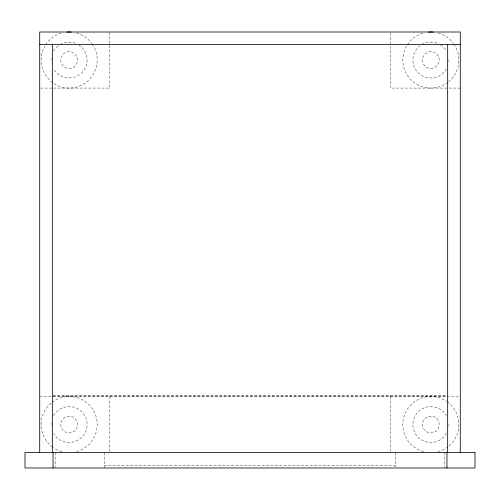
<?xml version="1.0" encoding="UTF-8"?>
<svg xmlns="http://www.w3.org/2000/svg" width="500" height="500" viewBox="0 0 500 500"><rect width="100%" height="100%" fill="white"/><g stroke="black" fill="none" stroke-linecap="round" stroke-linejoin="round"><path stroke-width="0.38" stroke-dasharray="2.5 1.88" d="M40.5 88.081L109.812 88.081L109.812 32.006M460.281 88.081L390.188 88.081L390.188 32.788M53.119 395.656L446.962 395.656M53.119 396.075L447.244 396.075M39.719 396.494L459.5 396.494M104.206 465.188L395.794 465.188M448.781 60.044L448.956 61.356M448.781 424.531L448.956 425.838M51.044 58.738L51.219 60.044M51.044 423.225L51.219 424.531M444.862 452.569L444.862 467.219M395.794 452.569L395.794 467.219M390.188 396.494L390.188 452.569M109.812 396.494L109.812 451.794M104.206 452.569L104.206 467.994M55.138 452.569L55.138 467.219M447.319 401.85A28.038 28.038 0 0 1 448.488 446.319M447.906 446.775A28.038 28.038 0 0 1 438.1 451.613M423.587 451.613A28.038 28.038 0 0 1 405.375 412.8A28.038 28.038 0 0 1 446.719 401.425M446.375 433.5A17.938 17.938 0 0 1 419.306 438.275A17.938 17.938 0 0 1 419.306 410.788A17.938 17.938 0 0 1 446.375 415.562M453.95 44.175A28.038 28.038 0 0 1 448.488 81.831M447.906 82.287A28.038 28.038 0 0 1 406.562 46.025M407.325 44.781A28.038 28.038 0 0 1 422.881 33.163M438.1 32.962A28.038 28.038 0 0 1 453.525 43.569M446.375 69.019A17.938 17.938 0 0 1 419.012 73.537A17.938 17.938 0 0 1 419.919 45.812M421.869 44.513A17.938 17.938 0 0 1 438.425 43.788M440.475 44.913A17.938 17.938 0 0 1 446.375 51.075M52.094 402.287A28.038 28.038 0 0 1 94.306 412.131A28.038 28.038 0 0 1 76.413 451.613M61.9 451.613A28.038 28.038 0 0 1 53.281 447.644M52.681 447.219A28.038 28.038 0 0 1 51.513 402.744M53.625 415.562A17.938 17.938 0 0 1 80.694 410.788A17.938 17.938 0 0 1 80.694 438.275A17.938 17.938 0 0 1 53.625 433.5M92.269 44.175A28.038 28.038 0 0 1 53.281 83.156M52.681 82.731A28.038 28.038 0 0 1 44.875 46.025M45.637 44.781A28.038 28.038 0 0 1 61.2 33.163M76.413 32.962A28.038 28.038 0 0 1 91.844 43.569M78.794 44.913A17.938 17.938 0 0 1 81.569 73.006A17.938 17.938 0 0 1 53.625 69.019M53.625 51.075A17.938 17.938 0 0 1 58.238 45.812M60.188 44.513A17.938 17.938 0 0 1 76.744 43.788M69.362 51.638L67.175 51.875A8.413 8.413 0 0 0 68.956 68.456L71.137 68.219A8.413 8.413 0 0 0 69.362 51.638M431.044 51.638L428.862 51.875A8.413 8.413 0 0 0 430.637 68.456L432.825 68.219A8.413 8.413 0 0 0 431.044 51.638M69.362 416.125L67.175 416.356A8.413 8.413 0 0 0 68.956 432.944L71.137 432.706A8.413 8.413 0 0 0 69.362 416.125M431.044 416.125L428.862 416.356A8.413 8.413 0 0 0 430.637 432.944L432.825 432.706A8.413 8.413 0 0 0 431.044 416.125"/><path stroke-width="0.75" d="M39.719 44.625L460.281 44.625M460.281 452.569L460.281 32.006L39.719 32.006L39.719 452.569M447.663 44.625L447.663 452.569M446.962 452.569L446.962 467.994M53.038 452.569L53.038 467.994M52.337 44.625L52.337 452.569M428.65 32.094A28.038 28.038 0 0 1 433.031 32.094M66.969 32.094A28.038 28.038 0 0 1 71.35 32.094M475 452.569L25 452.569L25 467.994L475 467.994L475 452.569"/></g></svg>
